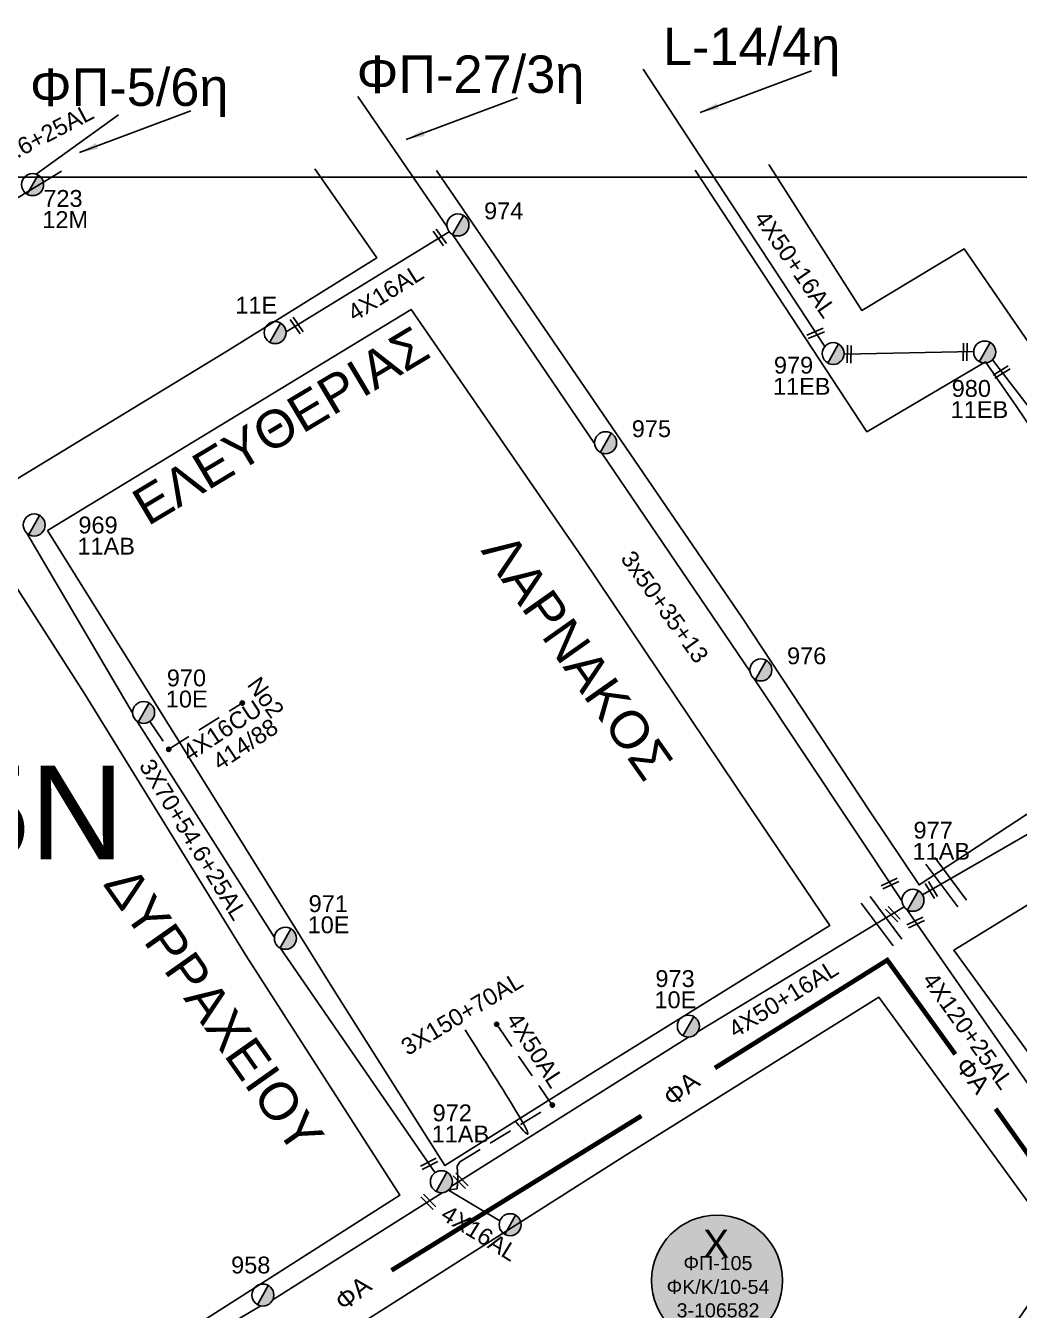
# Model space of a CAD drawing. Header units: millimetres. Extents: x 645 to 3057, y 900 to 1793.
# Drawn here: x 2045.8 to 2152, y 1647.1 to 1784.4 of the extents above; entities that cross this region are included whole.
import ezdxf

# ---------------------------------------------------------------- set-up
doc = ezdxf.new("R2010")
doc.units = ezdxf.units.MM
doc.linetypes.add('DASHED', pattern=[19.05, 12.7, -6.35])
for name, color, linetype in [('Άγνωστα', 7, 'Continuous'), ('Γυμνά εναέρια ΧΤ (3Φ)   4x16AL', 7, 'Continuous'), ('Γυμνά εναέρια ΧΤ και ΦΟΠ (3Φ)   4x50+16AL', 7, 'Continuous'), ('Εναέρια παροχή ΧΤ 4x16', 7, 'SYN_LINE'), ('Επιγραφές - Σχήματα', 7, 'Continuous'), ('Μηχανική τομή', 7, 'Continuous'), ('Πελάτης μέσης τάσης', 7, 'Continuous'), ('Στύλος ΦΜ', 7, 'Continuous'), ('Στύλος ΦΜ @ 1', 7, 'Continuous'), ('Συνδέσεις', 7, 'Continuous'), ('Συνεστραμμένα ΧΤ   3x70+54.6+25 AL', 7, 'SYN_LINE'), ('Συνεστραμμένα ΧΤ   4x120+25 AL', 7, 'SYN_LINE'), ('Τομή', 7, 'Continuous'), ('Υπόβαθρο ΔΕΗ', 7, 'Continuous'), ('Υπόγεια καλώδια Δικτύου ΧΤ και Παρ. ΧΤ - 3X150+70 AL', 7, 'DASHED'), ('Υπόγεια καλώδια Παροχών ΧΤ   4x16CU', 7, 'DASHED'), ('Υπόγεια καλώδια Παροχών ΧΤ   4x50AL', 7, 'DASHED')]:
    doc.layers.add(name, color=color, linetype=linetype)
doc.styles.get("Standard").update_dxf_attribs({"font": 'arial.ttf'})
doc.linetypes.add('SYN_LINE', pattern='A,0.5,-0.0001,["/\\/\\/\\/",Standard,S=0.1,R=0,X=0,Y=-0.05],-0.25', length=0.7501)
doc.dimstyles.new('ISO-25', dxfattribs={"dimtxt": 2.5, "dimasz": 2.5, "dimexe": 1.25, "dimexo": 0.625, "dimtad": 1, "dimtxsty": 'Standard', "dimcen": 2.5, "dimadec": 0, "dimazin": 0, "dimtfac": 1, "dimtmove": 0, "dimatfit": 3, "dimfxl": 1, "dimarcsym": 0})

# ---------------------------------------------------------------- blocks, each defined once
blk = doc.blocks.new('ΥΠΑΡΧΩΝ ΤΣΙΜΕΝΤΕΝΙΟΣ ΣΤΥΛΟΣ')
at = {"layer": 'Στύλος ΦΜ'}
blk.add_hatch(color=256, dxfattribs=at).paths.add_polyline_path([(-1.29, -2.28, 0.574793), (2.62, 0, 0.268822), (1.3, 2.27)])
blk.add_line((-1.29, -2.28), (1.3, 2.27), dxfattribs=at)
blk.add_circle((0, 0), 2.62, dxfattribs=at)
at = {"layer": 'Στύλος ΦΜ', "flags": 4}
for tag, p in [('ΑΡΙΘΜΟΣ', (-4.68, 8.05)), ('ΤΥΠΟΣ', (-4.91, 3.03))]:
    blk.add_attdef(tag, p, '', height=4, dxfattribs=at)
blk = doc.blocks.new('ΜΗΧΑΝΙΚΗ ΤΟΜΗ')
at = {"layer": 'Μηχανική τομή', "ltscale": 40}
for p, q in [((-1.89, 0.78), (1.89, 0.78)), ((1.89, 0), (-1.89, 0))]:
    blk.add_line(p, q, dxfattribs=at)
blk = doc.blocks.new('ΤΟΜΗ')
at = {"layer": 'Τομή', "ltscale": 40}
for p, q in [((-5.68, 0), (5.68, 0)), ((5.68, -2.33), (-5.68, -2.33))]:
    blk.add_line(p, q, dxfattribs=at)
blk = doc.blocks.new('_ΣΥΝΔΕΣΗ')
at = {"layer": 'Συνδέσεις', "linetype": 'SYN_LINE', "ltscale": 40}
blk.add_hatch(color=256, dxfattribs=at).paths.add_polyline_path([(0.5, -0.01, 1), (-0.5, -0.01, 1)])
at = {"layer": 'Συνδέσεις'}
blk.add_circle((0, -0.01), 0.5, dxfattribs=at)
blk = doc.blocks.new('ΠΕΛΑΤΗΣ ΜΕΣΗΣ ΤΑΣΗΣ')
at = {"layer": 'Πελάτης μέσης τάσης', "ltscale": 40, "true_color": 0x5db6e9}
blk.add_hatch(color=143, dxfattribs=at).paths.add_polyline_path([(3.5, 0, 1), (-3.5, 0, 1)])
at = {"layer": 'Πελάτης μέσης τάσης', "ltscale": 40}
blk.add_circle((0, 0), 3.5, dxfattribs=at)
at = {"layer": 'Πελάτης μέσης τάσης', "ltscale": 30, "insert": (-0.754, 2.728), "char_height": 1.5, "width": 113.58093, "attachment_point": 1}
blk.add_mtext('X', dxfattribs=at)
at = {"layer": 'Πελάτης μέσης τάσης', "ltscale": 40}
blk.add_attdef('ΑΡΙΘΜΟΣ_001', (-1.337, -1.057), '', height=1.5, dxfattribs=at)

msp = doc.modelspace()

# ---------------------------------------------------------------- linework, layer by layer
at = {"layer": 'Άγνωστα', "color": 1}
for points in [[(2090.84943, 1762.9607), (2081.33085, 1776.89206)], [(2106.62883, 1739.79755), (2091.4535, 1762.11237)], [(2123.22901, 1715.44676), (2107.38545, 1738.76258)], [(2139.47577, 1690.89758), (2123.69837, 1714.64118)]]:
    msp.add_lwpolyline(points, dxfattribs=at)
at = {"layer": 'Γυμνά εναέρια ΧΤ (3Φ)   4x16AL', "color": 1}
msp.add_lwpolyline([(2091.0789, 1762.43064), (2073.65428, 1751.72425)], dxfattribs=at)
at = {"layer": 'Γυμνά εναέρια ΧΤ και ΦΟΠ (3Φ)   4x50+16AL', "color": 62}
for points in [[(2111.81279, 1779.78983), (2131.22356, 1750.15999)], [(2133.3053, 1749.33374), (2147.1517, 1749.60782)], [(2149.15347, 1748.71859), (2162.38071, 1731.56906)]]:
    msp.add_lwpolyline(points, dxfattribs=at)
at = {"layer": 'Γυμνά εναέρια ΧΤ και ΦΟΠ (3Φ)   4x50+16AL', "color": 6}
msp.add_lwpolyline([(2141.68897, 1691.52917), (2155.73512, 1699.61744)], dxfattribs=at)
at = {"layer": 'Γυμνά εναέρια ΧΤ και ΦΟΠ (3Φ)   4x50+16AL', "color": 2}
for points in [[(2139.71703, 1690.25499), (2117.68953, 1676.94241)], [(2116.65712, 1676.33169), (2091.33813, 1660.40904)], [(2090.33385, 1659.70302), (2072.25113, 1648.30937)], [(2070.96007, 1647.59899), (2051.69794, 1636.30936)]]:
    msp.add_lwpolyline(points, dxfattribs=at)
at = {"layer": 'Εναέρια παροχή ΧΤ 4x16', "color": 2, "ltscale": 5}
msp.add_lwpolyline([(2091.01149, 1659.97322), (2096.50442, 1656.71291)], dxfattribs=at)
at = {"layer": 'Επιγραφές - Σχήματα'}
msp.add_lwpolyline([(644.94827, 917.56325), (2950.19274, 916.21517), (2950.19274, 1768.24265), (644.94827, 1768.24265)], close=True, dxfattribs=at)
at = {"layer": 'Επιγραφές - Σχήματα', "ltscale": 0.2}
msp.add_spline([(2092.77509, 1677.10185), (2098.84272, 1666.53126), (2098.19793, 1667.26781)], degree=3, dxfattribs=at)
at = {"layer": 'Συνεστραμμένα ΧΤ   3x70+54.6+25 AL', "color": 173, "ltscale": 20}
for points in [[(2046.91564, 1768.58471), (2055.72319, 1774.93647)], [(2045.94616, 1730.18892), (2057.24718, 1710.91802)], [(2057.73351, 1710.07936), (2072.40457, 1686.98473)], [(2073.00849, 1685.87149), (2089.57342, 1661.83678)]]:
    msp.add_lwpolyline(points, dxfattribs=at)
at = {"layer": 'Συνεστραμμένα ΧΤ   4x120+25 AL', "color": 1, "ltscale": 20}
msp.add_lwpolyline([(2161.11012, 1659.61391), (2140.00563, 1689.9872)], dxfattribs=at)
at = {"layer": 'Υπόβαθρο ΔΕΗ'}
for points in [[(2049.63494, 1768.91108), (2031.2394, 1757.76047), (2044.73138, 1735.92021), (2067.36783, 1749.69885), (2083.33932, 1759.64848), (2076.72945, 1769.16)], [(2089.72731, 1768.9781), (2122.42934, 1721.12463), (2136.0821, 1700.417), (2141.31364, 1692.61141), (2172.53526, 1713.07789), (2163.2285, 1726.70612), (2151.74113, 1743.74563), (2148.40029, 1748.5192), (2135.7396, 1741.03731), (2117.36562, 1769.00406)], [(2125.25738, 1769.59861), (2135.18691, 1754.00474), (2146.12078, 1760.58567), (2162.15441, 1737.29055), (2176.68944, 1715.82889), (2215.96735, 1741.37359), (2204.74729, 1750.75837), (2192.70349, 1760.95695), (2182.56932, 1769.14374)], [(2048.14333, 1730.47949), (2087.00889, 1754.12639), (2105.32881, 1727.55645), (2123.3927, 1700.66983), (2131.75951, 1688.2706), (2106.51252, 1672.60157), (2090.62685, 1662.60321), (2078.91036, 1681.15259), (2057.19053, 1715.98327), (2048.14333, 1730.47949)], [(2000.12761, 1700.53204), (2015.02549, 1679.81937), (2028.53108, 1663.056), (2044.06792, 1644.44898), (2050.90531, 1637.19105), (2085.81764, 1659.46101), (2069.39241, 1685.00943), (2052.12991, 1712.98783), (2042.98969, 1727.24198), (2000.12761, 1700.53204)], [(2162.3936, 1661.75444), (2194.31527, 1708.42326), (2190.19423, 1713.99529), (2158.08886, 1693.65434), (2145.01721, 1685.62285), (2162.3936, 1661.75444)]]:
    msp.add_lwpolyline(points, dxfattribs=at)
at = {"layer": 'Υπόβαθρο ΔΕΗ', "color": 85, "const_width": 0.5}
for points in [[(2145.18701, 1674.50081), (2137.91553, 1684.56803), (2119.48518, 1673.03667)], [(2168.76846, 1641.58889), (2149.49576, 1668.67797)], [(2111.62605, 1667.9166), (2084.91959, 1651.40734)]]:
    msp.add_lwpolyline(points, dxfattribs=at)
at = {"layer": 'Υπόβαθρο ΔΕΗ'}
msp.add_lwpolyline([(2113.72666, 1590.59429), (2107.08103, 1581.27416), (2106.05284, 1579.99645), (2104.5874, 1579.23318), (2102.82892, 1578.98916), (2100.88075, 1579.59387), (2099.28153, 1581.30574), (2091.24424, 1590.59429), (2079.87372, 1603.35546), (2065.7564, 1619.6312), (2056.62952, 1629.67445), (2076.72485, 1642.57454), (2109.677, 1663.55639), (2137.00035, 1680.59317), (2156.84658, 1653.36142), (2140.43688, 1629.45312)], close=True, dxfattribs=at)
at = {"layer": 'Υπόγεια καλώδια Δικτύου ΧΤ και Παρ. ΧΤ - 3X150+70 AL', "color": 173, "ltscale": 0.2}
msp.add_lwpolyline([(2091.06764, 1660.02309), (2091.92189, 1660.11628), (2091.99534, 1661.32322), (2091.95061, 1662.53396), (2092.22125, 1662.99769), (2102.10483, 1669.07231)], dxfattribs=at)
at = {"layer": 'Υπόγεια καλώδια Παροχών ΧΤ   4x16CU', "color": 173, "ltscale": 0.2}
msp.add_lwpolyline([(2059.09795, 1710.07484), (2061.11099, 1707.10632), (2068.96331, 1712.04457)], dxfattribs=at)
at = {"layer": 'Υπόγεια καλώδια Παροχών ΧΤ   4x50AL', "color": 173, "ltscale": 0.2}
msp.add_lwpolyline([(2102.10483, 1669.07231), (2096.1595, 1677.70868)], dxfattribs=at)

# ---------------------------------------------------------------- block references
at = {"layer": 'Μηχανική τομή'}
for p, xscale, yscale, zscale, rotation in [((2090.24881, 1761.9206), 0.4999999999999331, 0.4999999999999331, 0.4999999999999331, 125.2317712249119), ((2074.93507, 1752.51123), 0.4999999999999331, 0.4999999999999331, 0.4999999999999331, 125.2317712249119), ((2130.18932, 1751.73873), 0.4999999999998127, 0.4999999999998127, 0.4999999999998127, 202.421802362344), ((2133.64596, 1749.34048), 0.4999999999998659, 0.4999999999998659, 0.4999999999998659, 268.821084904057), ((2146.03439, 1749.5857), 0.4999999999998659, 0.4999999999998659, 0.4999999999998659, 268.821084904057), ((2150.02613, 1747.58716), 0.4999999999999066, 0.4999999999999066, 0.4999999999999066, 211.7746533241408), ((2138.1275, 1692.92662), 0.5000000000000103, 0.5000000000000103, 0.5000000000000103, 205.2105406037671), ((2142.80219, 1692.17021), 0.500000000000061, 0.500000000000061, 0.500000000000061, 121.3843390586048), ((2138.65184, 1689.61123), 0.5000000000000687, 0.5000000000000687, 0.5000000000000687, 133.8605538009383), ((2140.85864, 1688.75956), 0.5000000000000103, 0.5000000000000103, 0.5000000000000103, 205.2105406037671), ((2089.03316, 1662.62066), 0.4999999999999805, 0.4999999999999805, 0.4999999999999805, 26.46286390325898), ((2092.46092, 1661.11514), 0.5000000000000687, 0.5000000000000687, 0.5000000000000687, 133.8605538009383), ((2089.00392, 1658.86505), 0.5000000000000687, 0.5000000000000687, 0.5000000000000687, 133.8605538009383)]:
    msp.add_blockref('ΜΗΧΑΝΙΚΗ ΤΟΜΗ', p, dxfattribs=dict(at, xscale=xscale, yscale=yscale, zscale=zscale, rotation=rotation))
at = {"layer": 'Πελάτης μέσης τάσης'}
ref = msp.add_blockref('ΠΕΛΑΤΗΣ ΜΕΣΗΣ ΤΑΣΗΣ', (2119.72452, 1650.30882), dxfattribs=dict(at, xscale=2, yscale=2, zscale=2))
ref.add_attrib('ΑΡΙΘΜΟΣ_001', 'ΦΠ-105', (2116.12005, 1651.43635), dxfattribs={"ltscale": 40, "height": 1.5})
ref.add_attrib('ΑΡΙΘΜΟΣ_002', 'ΦΚ/Κ/10-54', (2114.32281, 1648.89133), dxfattribs={"ltscale": 40, "height": 1.5})
ref.add_attrib('ΑΡΙΘΜΟΣ_003', '3-106582', (2115.39461, 1646.38519), dxfattribs={"ltscale": 40, "height": 1.5})
at = {"layer": 'Στύλος ΦΜ @ 1', "ltscale": 40}
ref = msp.add_blockref('ΥΠΑΡΧΩΝ ΤΣΙΜΕΝΤΕΝΙΟΣ ΣΤΥΛΟΣ', (2046.54432, 1767.46701), dxfattribs=dict(at, xscale=0.4499999999998181, yscale=0.4499999999998181, zscale=0.4499999999998181))
ref.add_attrib('ΤΥΠΟΣ', '12M', (2047.58983, 1762.8223), dxfattribs={"layer": 'Στύλος ΦΜ', "height": 1.8, "flags": 4})
ref.add_attrib('ΑΡΙΘΜΟΣ', '723', (2047.69638, 1765.08459), dxfattribs={"layer": 'Στύλος ΦΜ', "height": 1.8, "flags": 4})
ref = msp.add_blockref('ΥΠΑΡΧΩΝ ΤΣΙΜΕΝΤΕΝΙΟΣ ΣΤΥΛΟΣ', (2092.012, 1763.14929), dxfattribs=dict(at, xscale=0.4499999999998181, yscale=0.4499999999998181, zscale=0.4499999999998181))
ref.add_attrib('ΤΥΠΟΣ', '974', (2094.81068, 1763.75564), dxfattribs={"layer": 'Στύλος ΦΜ', "height": 1.8, "flags": 4})
ref = msp.add_blockref('ΥΠΑΡΧΩΝ ΤΣΙΜΕΝΤΕΝΙΟΣ ΣΤΥΛΟΣ', (2072.47949, 1751.64051), dxfattribs=dict(at, xscale=0.4499999999998181, yscale=0.4499999999998181, zscale=0.4499999999998181))
ref.add_attrib('ΤΥΠΟΣ', '11E', (2068.22574, 1753.67519), dxfattribs={"layer": 'Στύλος ΦΜ', "height": 1.8, "flags": 4})
ref = msp.add_blockref('ΥΠΑΡΧΩΝ ΤΣΙΜΕΝΤΕΝΙΟΣ ΣΤΥΛΟΣ', (2148.32846, 1749.55913), dxfattribs=dict(at, xscale=0.4499999999998181, yscale=0.4499999999998181, zscale=0.4499999999998181))
ref.add_attrib('ΤΥΠΟΣ', '11EB', (2144.69401, 1742.51318), dxfattribs={"layer": 'Στύλος ΦΜ', "height": 1.8, "flags": 4})
ref.add_attrib('ΑΡΙΘΜΟΣ', '980', (2144.80056, 1744.77547), dxfattribs={"layer": 'Στύλος ΦΜ', "height": 1.8, "flags": 4})
ref = msp.add_blockref('ΥΠΑΡΧΩΝ ΤΣΙΜΕΝΤΕΝΙΟΣ ΣΤΥΛΟΣ', (2132.12986, 1749.40782), dxfattribs=dict(at, xscale=0.4499999999998181, yscale=0.4499999999998181, zscale=0.4499999999998181))
ref.add_attrib('ΤΥΠΟΣ', '11EB', (2125.68958, 1745.00143), dxfattribs={"layer": 'Στύλος ΦΜ', "height": 1.8, "flags": 4})
ref.add_attrib('ΑΡΙΘΜΟΣ', '979', (2125.79613, 1747.26372), dxfattribs={"layer": 'Στύλος ΦΜ', "height": 1.8, "flags": 4})
ref = msp.add_blockref('ΥΠΑΡΧΩΝ ΤΣΙΜΕΝΤΕΝΙΟΣ ΣΤΥΛΟΣ', (2107.80477, 1739.86317), dxfattribs=dict(at, xscale=0.4499999999998181, yscale=0.4499999999998181, zscale=0.4499999999998181))
ref.add_attrib('ΤΥΠΟΣ', '975', (2110.60344, 1740.46951), dxfattribs={"layer": 'Στύλος ΦΜ', "height": 1.8, "flags": 4})
ref = msp.add_blockref('ΥΠΑΡΧΩΝ ΤΣΙΜΕΝΤΕΝΙΟΣ ΣΤΥΛΟΣ', (2046.71808, 1731.07845), dxfattribs=dict(at, xscale=0.4499999999998181, yscale=0.4499999999998181, zscale=0.4499999999998181))
ref.add_attrib('ΤΥΠΟΣ', '11AB', (2051.34058, 1727.91585), dxfattribs={"layer": 'Στύλος ΦΜ', "height": 1.8, "flags": 4})
ref.add_attrib('ΑΡΙΘΜΟΣ', '969', (2051.44713, 1730.17814), dxfattribs={"layer": 'Στύλος ΦΜ', "height": 1.8, "flags": 4})
ref = msp.add_blockref('ΥΠΑΡΧΩΝ ΤΣΙΜΕΝΤΕΝΙΟΣ ΣΤΥΛΟΣ', (2124.39822, 1715.58847), dxfattribs=dict(at, xscale=0.4499999999998181, yscale=0.4499999999998181, zscale=0.4499999999998181))
ref.add_attrib('ΤΥΠΟΣ', '976', (2127.19689, 1716.19481), dxfattribs={"layer": 'Στύλος ΦΜ', "height": 1.8, "flags": 4})
ref = msp.add_blockref('ΥΠΑΡΧΩΝ ΤΣΙΜΕΝΤΕΝΙΟΣ ΣΤΥΛΟΣ', (2058.41891, 1711.03715), dxfattribs=dict(at, xscale=0.4499999999998181, yscale=0.4499999999998181, zscale=0.4499999999998181))
ref.add_attrib('ΤΥΠΟΣ', '10E', (2060.79056, 1711.57288), dxfattribs={"layer": 'Στύλος ΦΜ', "height": 1.8, "flags": 4})
ref.add_attrib('ΑΡΙΘΜΟΣ', '970', (2060.89711, 1713.83517), dxfattribs={"layer": 'Στύλος ΦΜ', "height": 1.8, "flags": 4})
ref = msp.add_blockref('ΥΠΑΡΧΩΝ ΤΣΙΜΕΝΤΕΝΙΟΣ ΣΤΥΛΟΣ', (2140.65117, 1690.9723), dxfattribs=dict(at, xscale=0.4499999999998181, yscale=0.4499999999998181, zscale=0.4499999999998181))
ref.add_attrib('ΤΥΠΟΣ', '11AB', (2140.61437, 1695.29684), dxfattribs={"layer": 'Στύλος ΦΜ', "height": 1.8, "flags": 4})
ref.add_attrib('ΑΡΙΘΜΟΣ', '977', (2140.72092, 1697.55913), dxfattribs={"layer": 'Στύλος ΦΜ', "height": 1.8, "flags": 4})
ref = msp.add_blockref('ΥΠΑΡΧΩΝ ΤΣΙΜΕΝΤΕΝΙΟΣ ΣΤΥΛΟΣ', (2073.57941, 1686.90163), dxfattribs=dict(at, xscale=0.4499999999998181, yscale=0.4499999999998181, zscale=0.4499999999998181))
ref.add_attrib('ΤΥΠΟΣ', '10E', (2075.95106, 1687.43736), dxfattribs={"layer": 'Στύλος ΦΜ', "height": 1.8, "flags": 4})
ref.add_attrib('ΑΡΙΘΜΟΣ', '971', (2076.0576, 1689.69964), dxfattribs={"layer": 'Στύλος ΦΜ', "height": 1.8, "flags": 4})
ref = msp.add_blockref('ΥΠΑΡΧΩΝ ΤΣΙΜΕΝΤΕΝΙΟΣ ΣΤΥΛΟΣ', (2116.65725, 1677.50946), dxfattribs=dict(at, xscale=0.4499999999998181, yscale=0.4499999999998181, zscale=0.4499999999998181))
ref.add_attrib('ΤΥΠΟΣ', '10E', (2113.02442, 1679.43195), dxfattribs={"layer": 'Στύλος ΦΜ', "height": 1.8, "flags": 4})
ref.add_attrib('ΑΡΙΘΜΟΣ', '973', (2113.13097, 1681.69424), dxfattribs={"layer": 'Στύλος ΦΜ', "height": 1.8, "flags": 4})
ref = msp.add_blockref('ΥΠΑΡΧΩΝ ΤΣΙΜΕΝΤΕΝΙΟΣ ΣΤΥΛΟΣ', (2090.25789, 1660.87833), dxfattribs=dict(at, xscale=0.4499999999998181, yscale=0.4499999999998181, zscale=0.4499999999998181))
ref.add_attrib('ΤΥΠΟΣ', '11AB', (2089.20551, 1665.07927), dxfattribs={"layer": 'Στύλος ΦΜ', "height": 1.8, "flags": 4})
ref.add_attrib('ΑΡΙΘΜΟΣ', '972', (2089.31206, 1667.34155), dxfattribs={"layer": 'Στύλος ΦΜ', "height": 1.8, "flags": 4})
at = {"layer": 'Στύλος ΦΜ @ 1', "ltscale": 40, "xscale": 0.4499999999998181, "yscale": 0.4499999999998181, "zscale": 0.4499999999998181}
msp.add_blockref('ΥΠΑΡΧΩΝ ΤΣΙΜΕΝΤΕΝΙΟΣ ΣΤΥΛΟΣ', (2097.59957, 1656.27959), dxfattribs=at)
at = {"layer": 'Στύλος ΦΜ @ 1', "ltscale": 40}
ref = msp.add_blockref('ΥΠΑΡΧΩΝ ΤΣΙΜΕΝΤΕΝΙΟΣ ΣΤΥΛΟΣ', (2071.16265, 1648.75921), dxfattribs=dict(at, xscale=0.4499999999998181, yscale=0.4499999999998181, zscale=0.4499999999998181))
ref.add_attrib('ΤΥΠΟΣ', '958', (2067.77121, 1651.07783), dxfattribs={"layer": 'Στύλος ΦΜ', "height": 1.8, "flags": 4})
at = {"layer": 'Συνδέσεις', "xscale": 0.4499999999998181, "yscale": 0.4499999999998181, "zscale": 0.4499999999998181}
for p in [(2068.96331, 1712.04457), (2061.11099, 1707.10632), (2096.1595, 1677.70868), (2102.10483, 1669.07231)]:
    msp.add_blockref('_ΣΥΝΔΕΣΗ', p, dxfattribs=at)
at = {"layer": 'Τομή', "xscale": 0.5000000000004471, "yscale": 0.5000000000004471, "zscale": 0.5000000000004471, "rotation": 306.693587015274}
for p in [(2144.68329, 1693.25341), (2137.77049, 1689.07858)]:
    msp.add_blockref('ΤΟΜΗ', p, dxfattribs=at)

# ---------------------------------------------------------------- texts
at = {"layer": 'Γυμνά εναέρια ΧΤ (3Φ)   4x16AL', "color": 7, "insert": (2080.00508, 1754.30079), "char_height": 1.8, "width": 168.3717627, "attachment_point": 1, "rotation": 32.192071}
msp.add_mtext('4X16AL', dxfattribs=at)
at = {"layer": 'Γυμνά εναέρια ΧΤ και ΦΟΠ (3Φ)   4x50+16AL', "color": 7, "char_height": 1.8, "width": 168.3717627, "attachment_point": 1}
for insert, rotation in [((2125.0631, 1764.90018), 304.7362743), ((2120.71574, 1677.71546), 31.9206072)]:
    msp.add_mtext('4X50+16AL', dxfattribs=dict(at, insert=insert, rotation=rotation))
at = {"layer": 'Εναέρια παροχή ΧΤ 4x16', "color": 7, "insert": (2090.99207, 1658.49651), "char_height": 1.8, "width": 168.3717627, "attachment_point": 1, "rotation": 328.4771845}
msp.add_mtext('4X16AL', dxfattribs=at)
at = {"layer": 'Επιγραφές - Σχήματα', "width": 69.9753744, "attachment_point": 1}
for s, insert, char_height in [('L-14/4η', (2113.93836, 1784.23435), 4), ('ΦΠ-27/3η', (2081.1901, 1781.26325), 4), ('ΦΠ-5/6η', (2046.25807, 1779.87549), 4), ('ΦΠ-5Ν', (2012.60487, 1705.35679), 10)]:
    msp.add_mtext(s, dxfattribs=dict(at, insert=insert, char_height=char_height))
at = {"layer": 'Επιγραφές - Σχήματα', "char_height": 4, "width": 69.9753744, "attachment_point": 1}
for s, insert, rotation in [('ΕΛΕΥΘΕΡΙΑΣ', (2056.80905, 1734.3359), 30.878364), ('ΛΑΡΝΑΚΟΣ', (2097.65995, 1730.64532), 305.2396894), ('ΔΥΡΡΑΧΕΙΟΥ', (2057.27885, 1694.98357), 305.2396894)]:
    msp.add_mtext(s, dxfattribs=dict(at, insert=insert, rotation=rotation))
at = {"layer": 'Επιγραφές - Σχήματα', "color": 7, "char_height": 1.8, "width": 168.3717627, "attachment_point": 1}
for s, insert, rotation in [('3x50+35+13', (2110.7939, 1728.53557), 305.5879672), ('No2', (2070.8667, 1715.05323), 305.7696948), ('414/88', (2065.57554, 1706.28663), 33.4470762)]:
    msp.add_mtext(s, dxfattribs=dict(at, insert=insert, rotation=rotation))
at = {"layer": 'Συνεστραμμένα ΧΤ   3x70+54.6+25 AL', "color": 7, "char_height": 1.8, "width": 168.3717627, "attachment_point": 1}
for insert, rotation in [((2035.09173, 1767.10748), 27.705756), ((2059.40282, 1706.2866), 301.3510643)]:
    msp.add_mtext('3X70+54.6+25AL', dxfattribs=dict(at, insert=insert, rotation=rotation))
at = {"layer": 'Συνεστραμμένα ΧΤ   4x120+25 AL', "color": 7, "insert": (2143.0458, 1683.48573), "char_height": 1.8, "width": 168.3717627, "attachment_point": 1, "rotation": 305.5879672}
msp.add_mtext('4X120+25AL', dxfattribs=at)
at = {"layer": 'Υπόβαθρο ΔΕΗ', "char_height": 1.8, "width": 4.6964718, "attachment_point": 1}
for insert, rotation in [((2146.59471, 1674.42012), 307.8177415), ((2113.72572, 1670.31021), 38.8058597), ((2078.62678, 1648.46812), 38.8058597)]:
    msp.add_mtext('{\\H1.083x;\\C85;ΦΑ}', dxfattribs=dict(at, insert=insert, rotation=rotation))
at = {"layer": 'Υπόγεια καλώδια Δικτύου ΧΤ και Παρ. ΧΤ - 3X150+70 AL', "color": 7, "insert": (2085.71232, 1675.84953), "char_height": 1.8, "width": 168.3717627, "attachment_point": 1, "rotation": 31.0588354}
msp.add_mtext('3X150+70AL', dxfattribs=at)
at = {"layer": 'Υπόγεια καλώδια Παροχών ΧΤ   4x16CU', "color": 7, "insert": (2062.32806, 1707.23211), "char_height": 1.8, "width": 168.3717627, "attachment_point": 1, "rotation": 33.4470762}
msp.add_mtext('4X16CU', dxfattribs=at)
at = {"layer": 'Υπόγεια καλώδια Παροχών ΧΤ   4x50AL', "color": 7, "insert": (2098.61399, 1679.20349), "char_height": 1.8, "width": 168.3717627, "attachment_point": 1, "rotation": 302.9932392}
msp.add_mtext('4X50AL', dxfattribs=at)

# ---------------------------------------------------------------- leaders
at = {"layer": 'Επιγραφές - Σχήματα', "ltscale": 40}
for points in [[(2117.91631, 1775.16213), (2129.81766, 1779.624)], [(2086.48425, 1772.26954), (2098.3856, 1776.73141)], [(2051.55222, 1770.88178), (2063.45357, 1775.34365)]]:
    msp.add_leader(points, dimstyle='ISO-25', override={"dimasz": 2, "dimtad": 0}, dxfattribs=at)

doc.saveas('drawing.dxf')
